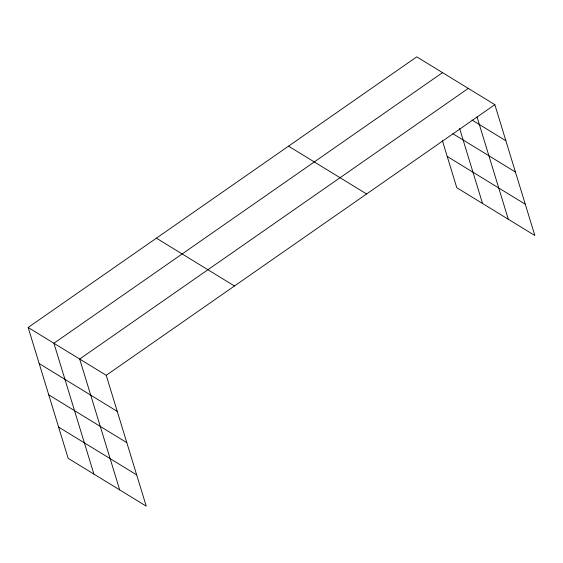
<?xml version="1.0" encoding="UTF-8"?>
<svg xmlns="http://www.w3.org/2000/svg" width="563" height="563" viewBox="0 0 563 563"><rect width="100%" height="100%" fill="white"/><g stroke="black" fill="none" stroke-linecap="round" stroke-linejoin="round"><path stroke-width="0.84" d="M28.15 327.483L106.224 375.296L146.232 506.151L68.158 458.331L28.15 327.483L416.768 56.849L494.842 104.669L534.85 235.517L456.776 187.704L442.419 140.743M442.532 72.627L53.914 343.261L93.922 474.116M468.296 88.405L79.679 359.039L119.687 489.894M106.224 375.296L494.842 104.669M471.977 120.003L505.884 140.771M452.828 133.691L515.441 172.039M447.219 156.437L525.293 204.256M288.523 146.155L366.597 193.975M156.394 238.17L234.468 285.99M39.192 363.585L117.259 411.405M48.749 394.853L126.823 442.673M58.594 427.071L136.668 474.883M477.03 116.956L508.305 219.26M459.612 128.484L482.54 203.482"/></g></svg>
